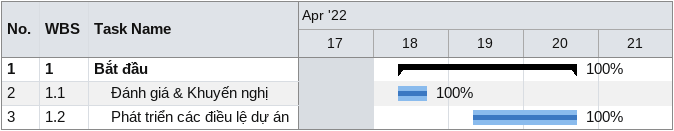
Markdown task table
| ID | WBS | Task | Start | Finish | % complete |
|---|---|---|---|---|---|
| 1 | 1 | **Bắt đầu** | 2022-04-18 | 2022-04-20 | 100 |
| 2 | 1.1 | Đánh giá & Khuyến nghị | 2022-04-18 | 2022-04-18 | 100 |
| 3 | 1.2 | Phát triển các điều lệ dự án | 2022-04-19 | 2022-04-20 | 100 |
